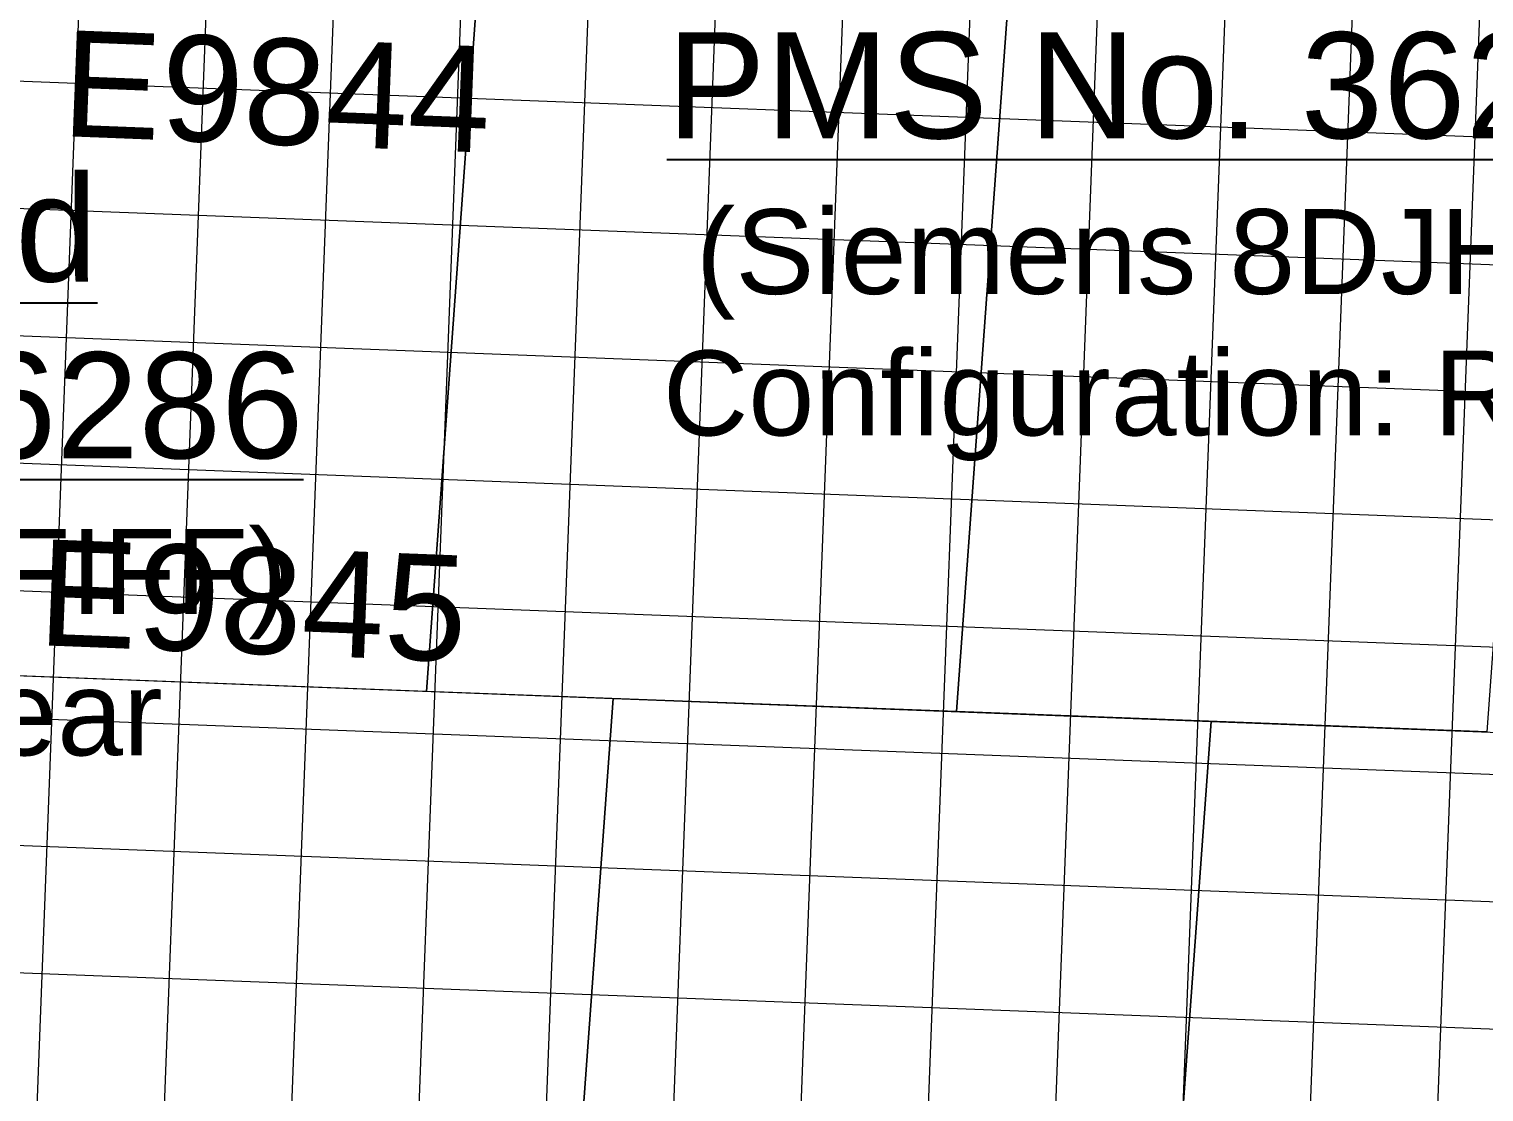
# Model space of a CAD drawing. Header units: metres. Extents: x 294745 to 296284, y 6233060 to 6235519.
# Drawn here: x 295046.15 to 295080.45, y 6234127.93 to 6234152.98 of the extents above; entities that cross this region are included whole.
import ezdxf
from ezdxf.enums import TextEntityAlignment as Align

# ---------------------------------------------------------------- set-up
doc = ezdxf.new("R2010")
doc.units = ezdxf.units.M
doc.linetypes.add('CENTERX2', pattern=[4, 2.5, -0.5, 0.5, -0.5])
doc.linetypes.add('DASHED', pattern=[19.05, 12.7, -6.35])
doc.layers.get('0').update_dxf_attribs({"color": 6})
doc.layers.add('.Const Grid Substation', color=252, linetype='Continuous', lineweight=0, plot=False)
for name, color, linetype, lineweight in [('_User Miscellaneous6', 2, 'Continuous', 13), ('_User_HV_Final', 1, 'Continuous', 25), ('_User_LV_Final', 5, 'Continuous', 25)]:
    doc.layers.add(name, color=color, linetype=linetype, lineweight=lineweight)
doc.styles.get("Standard").update_dxf_attribs({"font": 'arial.ttf'})
doc.styles.add('SWG_LABEL', font='arial.ttf')
doc.styles.add('SWITCH_LABEL', font='arial.ttf', dxfattribs={"height": 2})
doc.linetypes.add('Cable 3', pattern='A,5,-0.01,[">>",Standard,S=1.5,R=0,X=0,Y=-0.735],-2.4', length=7.41)

# ---------------------------------------------------------------- blocks, each defined once
blk = doc.blocks.new('*U159')
at = {"transparency": 33554559}
for p, q in [((12, 50), (12, -50)), ((15, 50), (15, -50)), ((18, 50), (18, -50)), ((21, 50), (21, -50)), ((24, 50), (24, -50)), ((27, 50), (27, -50)), ((30, 50), (30, -50)), ((33, 50), (33, -50)), ((-50, 39), (50, 39)), ((-50, 36), (50, 36)), ((-50, 33), (50, 33)), ((-50, 30), (50, 30)), ((-50, 27), (50, 27)), ((-50, 24), (50, 24)), ((-50, 21), (50, 21)), ((-50, 18), (50, 18)), ((-50, 15), (50, 15)), ((-50, 12), (50, 12)), ((-50, 9), (50, 9)), ((-50, 6), (50, 6))]:
    blk.add_line(p, q, dxfattribs=at)
blk = doc.blocks.new('*U160')
blk = doc.blocks.new('SWG_SIE_SU_NEW')
at = {"linetype": 'CENTERX2'}
h = blk.add_hatch(color=256, dxfattribs=at)
h.dxf.hatch_style = 1
edge = h.paths.add_edge_path()
edge.add_arc((9, 0), 0.25, 0, 360)
at = {"linetype": 'Continuous'}
blk.add_line((6.25, 0.75), (2.491, 2.118), dxfattribs=at)
at = {"linetype": 'CENTERX2'}
for p, q in [((0, 0), (1.5, 0)), ((7, 0), (10, 0))]:
    blk.add_line(p, q, dxfattribs=at)
at = {"linetype": 'DASHED', "ltscale": 0.075}
blk.add_lwpolyline([(4.371, 1.434), (4.371, 4.371), (7.566, 4.371)], dxfattribs=at)
for centre in [(2.25, 0), (6.25, 0)]:
    blk.add_circle(centre, 0.75)
at = {"linetype": 'CENTERX2'}
blk.add_circle((9, 0), 0.25, dxfattribs=at)
at = {"flags": 8}
blk.add_attdef('ASSET_NUM', text='', height=2, rotation=180, dxfattribs=at).set_placement((-3, 0.012), align=Align.MIDDLE_LEFT)
at = {"flags": 1}
blk.add_attdef('Z', (0, 0), '', height=0.2, dxfattribs=at)
at = {"style": 'SWITCH_LABEL', "flags": 9}
blk.add_attdef('STREET_CODE', text='', height=0.2, dxfattribs=at).set_placement((0, 0), align=Align.MIDDLE_LEFT)
at = {"flags": 9}
for tag, p in [('ORIENTATION', (0, -0.2)), ('PARENT', (0, -0.4)), ('USAGE', (0, -0.6)), ('SUBURB', (0, -0.8)), ('STREETNAME', (0, -1)), ('LOCATION', (0, -1.2)), ('NOTES', (0, -1.4)), ('OWNED_BY', (-0.003, -1.619)), ('OPERATED_BY', (-0.009, -1.841)), ('MAINTAINED_BY', (-0.011, -2.048))]:
    blk.add_attdef(tag, text='', height=0.2, dxfattribs=at).set_placement(p, align=Align.MIDDLE_LEFT)

msp = doc.modelspace()

# ---------------------------------------------------------------- linework, layer by layer
at = {"layer": '_User Miscellaneous6', "transparency": 33554534, "flags": 128}
for points in [[(295055.5186, 6234137.372), (295043.0204, 6234137.8501), (295045.7741, 6234175.7726), (295058.2723, 6234175.2945)], [(295068.0168, 6234136.8939), (295055.5186, 6234137.372), (295058.2723, 6234175.2945), (295070.7705, 6234174.8164)], [(295080.515, 6234136.4159), (295068.0168, 6234136.8939), (295070.7705, 6234174.8164), (295083.2687, 6234174.3383)], [(295045.82, 6234137.743), (295059.918, 6234137.2038), (295057.1653, 6234099.295), (295043.0801, 6234100.01)], [(295059.918, 6234137.2038), (295074.016, 6234136.6645), (295071.2623, 6234098.742), (295057.1653, 6234099.295)], [(295074.016, 6234136.6645), (295089.0138, 6234136.0908), (295086.2601, 6234098.1683), (295071.2623, 6234098.742)]]:
    msp.add_lwpolyline(points, close=True, dxfattribs=at)

# ---------------------------------------------------------------- block references
at = {"layer": '.Const Grid Substation', "rotation": 267.8093070017601}
msp.add_blockref('*U159', (295041.7165, 6234163.919), dxfattribs=at)
at = {"layer": '_User_HV_Final', "linetype": 'CENTERX2'}
ref = msp.add_blockref('*U160', (295044.4458, 6234151.8058), dxfattribs=dict(at, rotation=177.8093069953183))
ref.add_attrib('ASSET_NUM', 'E9844', dxfattribs={"layer": '0', "height": 2.5, "rotation": 357.76368, "style": 'SWG_LABEL'}).set_placement((295046.944, 6234151.7103), align=Align.MIDDLE_LEFT)
ref = msp.add_blockref('SWG_SIE_SU_NEW', (295043.9871, 6234139.8146), dxfattribs=dict(at, rotation=177.8093069953183))
ref.add_attrib('ASSET_NUM', 'E9845', dxfattribs={"layer": '0', "height": 2.5, "rotation": 357.76368, "style": 'SWG_LABEL'}).set_placement((295046.3849, 6234139.7113), align=Align.MIDDLE_LEFT)

# ---------------------------------------------------------------- texts
at = {"layer": '_User_HV_Final', "insert": (295073.5111, 6234149.9369), "char_height": 3, "attachment_point": 5}
msp.add_mtext('{\\H0.83333x;\\LProposed\\PPMS No. 36286\\l\\P\\H0.8x;(Siemens 8DJH-C, \\PConfiguration: RTR)}', dxfattribs=at)
at = {"layer": '_User_LV_Final', "linetype": 'Cable 3', "insert": (295040.2934, 6234142.3958), "char_height": 3, "attachment_point": 5}
msp.add_mtext('{\\H0.83333x;\\LProposed\\PPMS No. 36286\\P\\H0.8x;\\lCategory 1 (FFIFF)\\PLV Switchgear}', dxfattribs=at)

doc.saveas('drawing.dxf')
